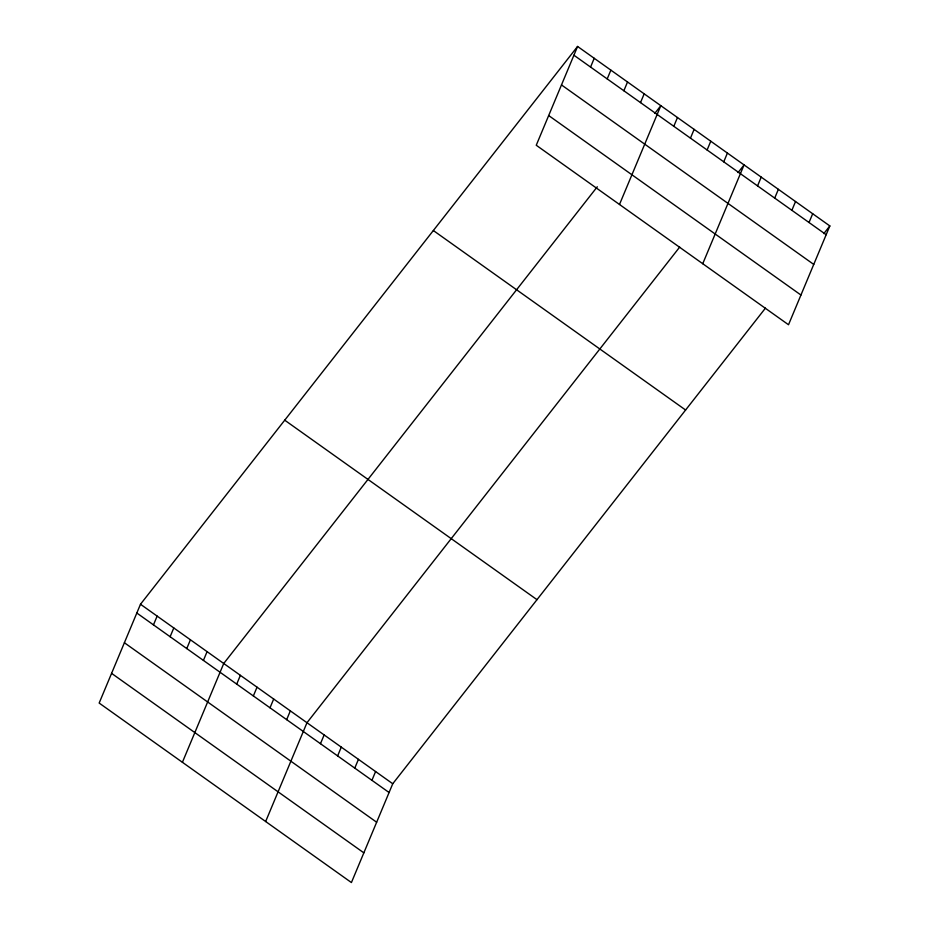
<?xml version="1.0" encoding="UTF-8"?>
<svg xmlns="http://www.w3.org/2000/svg" width="929" height="929" viewBox="0 0 929 929"><rect width="100%" height="100%" fill="white"/><g stroke="black" fill="none" stroke-linecap="round" stroke-linejoin="round"><path stroke-width="1.39" d="M577.583 46.45L536.254 145.249L788.512 324.744L829.841 225.944L577.583 46.45L140.488 604.256L99.159 703.056L351.417 882.55L392.746 783.751L765.45 308.114M153.471 624.88L157.14 616.101M170.123 636.725L173.793 627.946M186.764 648.57L190.433 639.802M203.416 660.414L207.086 651.647M182.409 762.291L223.738 663.492L597.289 186.764M236.721 684.104L240.379 675.337M253.362 695.949L257.031 687.181M270.014 707.805L273.683 699.026M286.666 719.65L290.336 710.882M265.648 821.526L306.976 722.727L679.68 247.091M590.565 67.062L594.223 58.295M320.47 743.699L324.14 734.932M607.206 78.907L610.876 70.139M337.622 755.904L341.291 747.137M623.858 90.763L627.528 81.984M354.773 768.109L358.443 759.341M640.511 102.608L644.18 93.841M371.925 780.314L375.595 771.546M619.492 204.485L660.821 105.685L654.817 113.35M673.804 126.298L677.473 117.53M690.456 138.142L694.126 129.375M707.108 149.987L710.778 141.22M723.749 161.843L727.419 153.064M702.742 263.72L744.071 164.909L738.056 172.585M757.553 185.893L761.223 177.125M774.705 198.098L778.374 189.33M791.868 210.302L795.538 201.535M809.02 222.507L812.689 213.74M823.826 233.609L829.841 225.944M573.913 55.217L826.171 234.712M561.488 84.934L813.746 264.417M548.679 115.544L800.937 295.027M433.344 230.531L685.602 410.014M284.727 420.187L536.985 599.669M140.488 604.256L392.746 783.751M136.818 613.024L389.077 792.518M124.393 642.74L376.651 822.235M111.585 673.351L363.843 852.845"/></g></svg>
